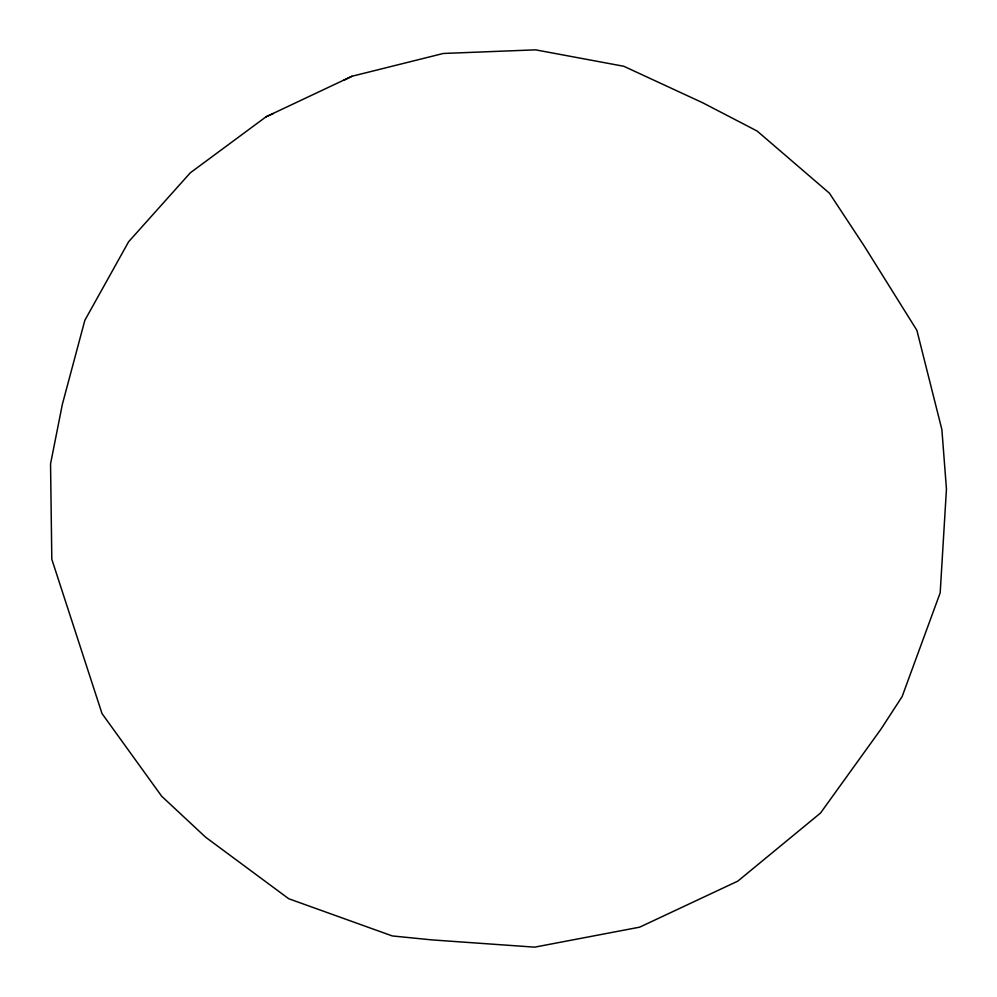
<?xml version="1.0" encoding="UTF-8"?>
<svg xmlns="http://www.w3.org/2000/svg" width="997" height="997" viewBox="0 0 997 997"><rect width="100%" height="100%" fill="white"/><g stroke="black" fill="none" stroke-linecap="round" stroke-linejoin="round"><path stroke-width="1.5" d="M266.137 116.736L190.327 172.793L128.625 241.748L84.845 320.311L62.337 404.421L50.548 463.867L51.807 559.242L102.006 713.565L161.701 796.254L205.556 837.156L288.719 898.733L392.27 935.934L431.888 939.897L534.666 947.15L639.675 927.16L737.817 881.124L820.519 813.041L880.974 729.143L902.111 696.629L940.183 592.816L946.452 489.041L941.878 429.557L916.879 330.319L864.324 246.184L829.392 193.156L757.122 131.031L702.611 102.728L623.773 66.263L535.588 49.85L443.304 53.464L351.929 76.271L266.137 116.736L273.352 113.533M343.629 80.383L351.929 76.271"/></g></svg>
